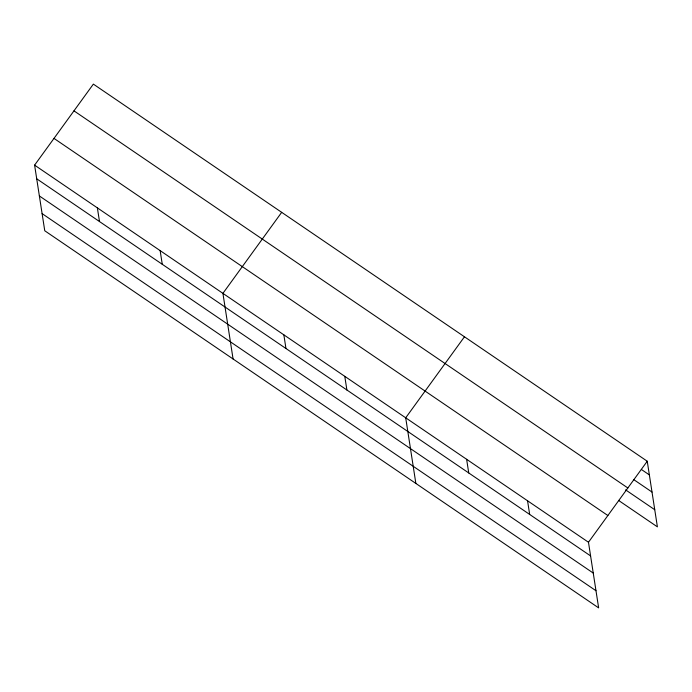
<?xml version="1.0" encoding="UTF-8"?>
<svg xmlns="http://www.w3.org/2000/svg" width="692" height="692" viewBox="0 0 692 692"><rect width="100%" height="100%" fill="white"/><g stroke="black" fill="none" stroke-linecap="round" stroke-linejoin="round"><path stroke-width="1.04" d="M647.245 461.235L588.477 542.26L598.641 607.887L44.755 230.765L34.6 165.137L93.359 84.113L647.245 461.235L657.4 526.863L618.544 500.402M281.679 212.34L222.919 293.365L233.074 358.984M464.462 336.788L405.702 417.812L415.857 483.431M641.406 469.487L649.356 474.902M633.465 479.426L652.011 492.047M73.975 110.858L627.852 487.972M625.603 489.875L654.744 509.71M53.993 138.4L607.87 515.523M34.6 165.137L588.477 542.26M36.719 178.804L590.596 555.927M39.366 195.948L593.252 573.071M42.108 213.62L595.985 590.734M527.555 500.774L529.665 514.441M466.624 459.298L468.743 472.956M344.772 376.327L346.891 389.994M283.85 334.841L285.96 348.508M160.146 250.625L162.265 264.283M97.373 207.877L99.492 221.544"/></g></svg>
